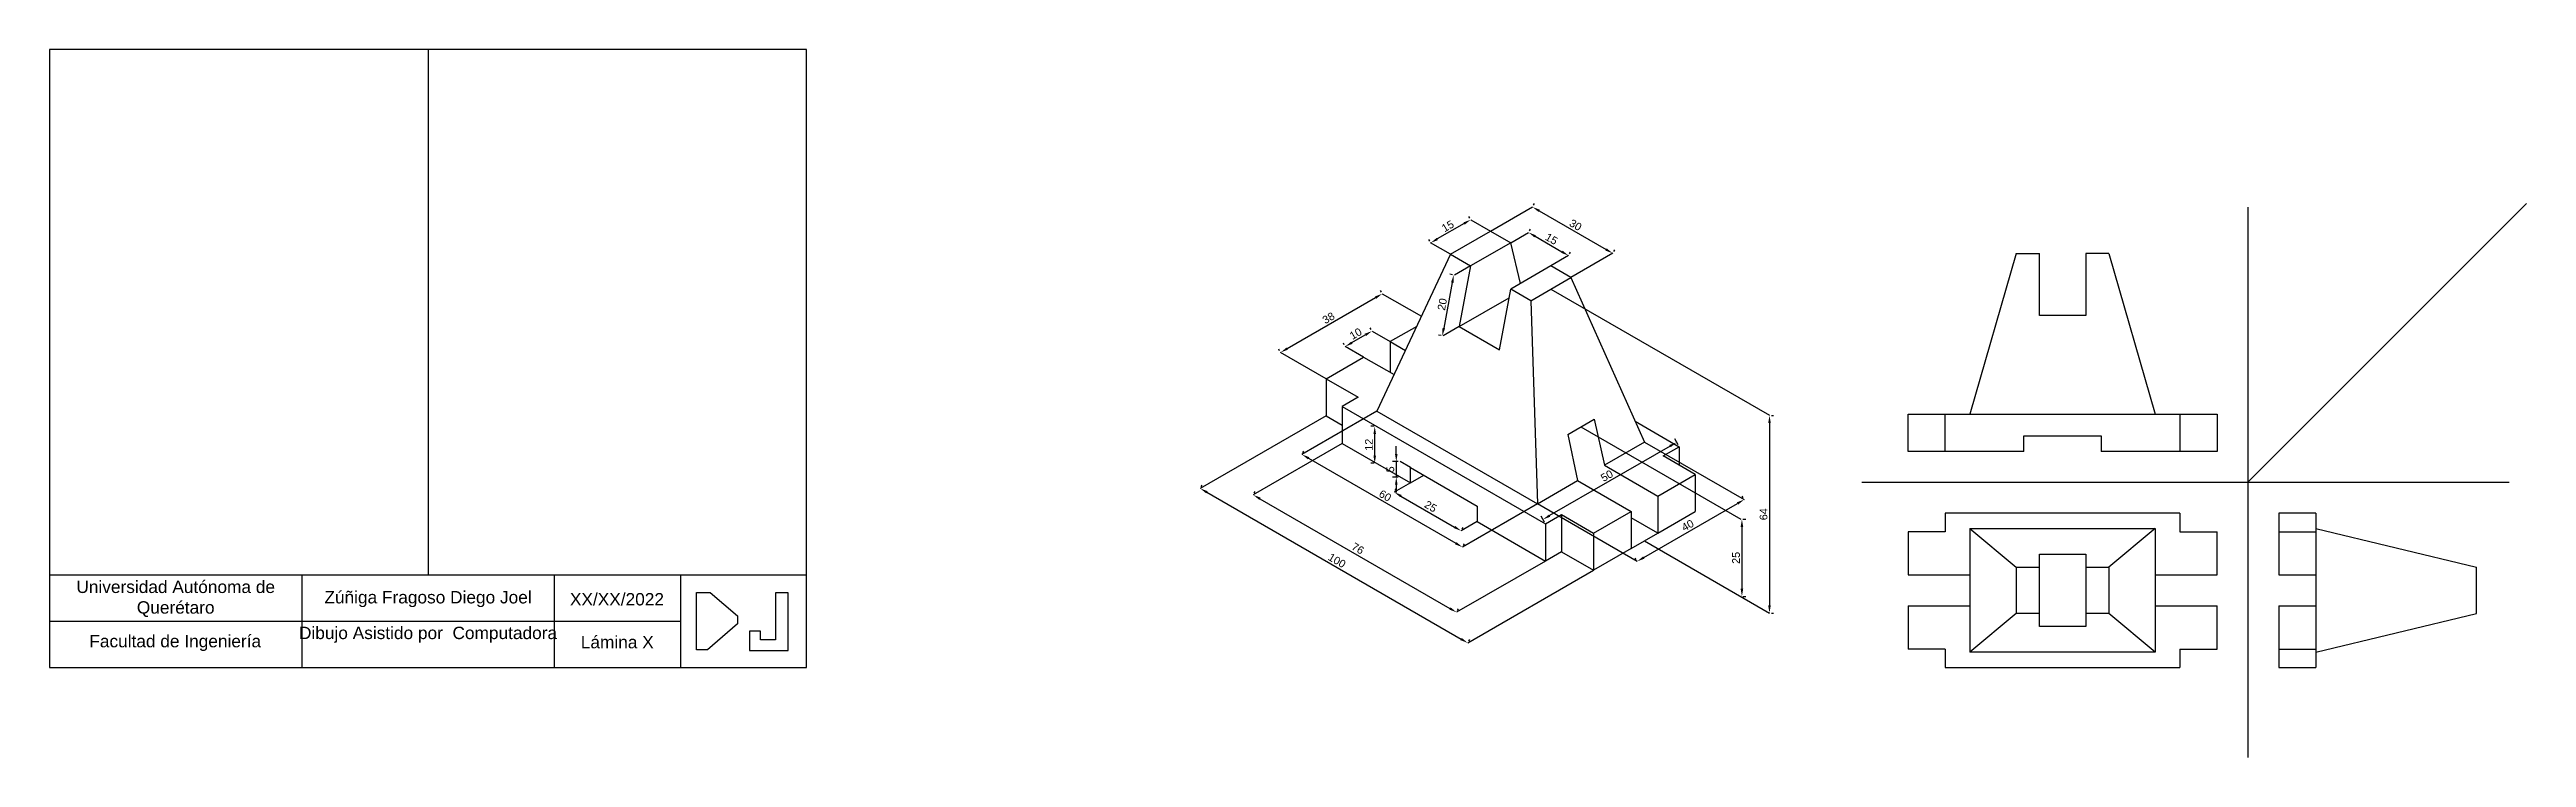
# Model space of a CAD drawing. Header units: millimetres. Extents: x 25 to 827, y -19 to 210.
import ezdxf

# ---------------------------------------------------------------- set-up
doc = ezdxf.new("R2010")
doc.units = ezdxf.units.MM
doc.header["$PDMODE"] = 35
for name, color, linetype, lineweight in [('Cotas', 90, 'Continuous', 25), ('Figura', 140, 'Continuous', 25), ('Marco', 30, 'Continuous', 30)]:
    doc.layers.add(name, color=color, linetype=linetype, lineweight=lineweight)
doc.styles.get("Standard").update_dxf_attribs({"font": 'arial.ttf'})
doc.dimstyles.new('ISO-25', dxfattribs={"dimtxt": 2.5, "dimasz": 2.5, "dimexe": 1.25, "dimexo": 0.625, "dimtad": 1, "dimtxsty": 'Standard', "dimcen": 2.5, "dimadec": 0, "dimazin": 0, "dimtfac": 1, "dimtmove": 0, "dimatfit": 3, "dimfxl": 1, "dimarcsym": 0})

# ---------------------------------------------------------------- blocks, each defined once
blk = doc.blocks.new('*D12')
at = {"layer": 'Cotas', "color": 0, "lineweight": -2, "transparency": 16777216}
for p, q in [((581.68, 89.12), (581.68, 30.12)), ((582.3, 91.62), (582.93, 91.62)), ((582.3, 27.62), (582.93, 27.62))]:
    blk.add_line(p, q, dxfattribs=at)
at = {"layer": 'Cotas', "color": 0, "transparency": 16777216}
for points in [[(581.26, 89.12), (582.09, 89.12), (581.68, 91.62)], [(581.26, 30.12), (582.09, 30.12), (581.68, 27.62)]]:
    blk.add_solid(points, dxfattribs=at)
at = {"layer": 'Defpoints', "color": 0, "transparency": 16777216}
for p in [(581.68, 91.62), (581.68, 27.62), (581.68, 27.62)]:
    blk.add_point(p, dxfattribs=at)
at = {"layer": 'Cotas', "color": 0, "transparency": 16777216, "insert": (579.77, 59.62), "char_height": 2.5, "attachment_point": 5, "rotation": 90}
blk.add_mtext('64', dxfattribs=at)
blk = doc.blocks.new('*D14')
at = {"layer": 'Cotas', "color": 0, "lineweight": -2, "transparency": 16777216}
for p, q in [((573, 57.99), (574.01, 57.99)), ((572.76, 55.49), (572.76, 35.49)), ((573, 32.99), (574.01, 32.99))]:
    blk.add_line(p, q, dxfattribs=at)
at = {"layer": 'Cotas', "color": 0, "transparency": 16777216}
for points in [[(572.34, 55.49), (573.18, 55.49), (572.76, 57.99)], [(572.34, 35.49), (573.18, 35.49), (572.76, 32.99)]]:
    blk.add_solid(points, dxfattribs=at)
at = {"layer": 'Defpoints', "color": 0, "transparency": 16777216}
for p in [(572.38, 57.99), (572.38, 32.99), (572.76, 32.99)]:
    blk.add_point(p, dxfattribs=at)
at = {"layer": 'Cotas', "color": 0, "transparency": 16777216, "insert": (570.86, 45.49), "char_height": 2.5, "attachment_point": 5, "rotation": 90}
blk.add_mtext('25', dxfattribs=at)
blk = doc.blocks.new('*D15')
at = {"layer": 'Cotas', "color": 0, "lineweight": -2, "transparency": 16777216}
for p, q in [((453.78, 88.1), (452.66, 88.1)), ((453.91, 78.6), (453.91, 85.6)), ((453.78, 76.1), (452.66, 76.1))]:
    blk.add_line(p, q, dxfattribs=at)
at = {"layer": 'Cotas', "color": 0, "transparency": 16777216}
for points in [[(453.49, 85.6), (454.32, 85.6), (453.91, 88.1)], [(453.49, 78.6), (454.32, 78.6), (453.91, 76.1)]]:
    blk.add_solid(points, dxfattribs=at)
at = {"layer": 'Defpoints', "color": 0, "transparency": 16777216}
for p in [(453.91, 88.1), (454.4, 88.1), (454.4, 76.1)]:
    blk.add_point(p, dxfattribs=at)
at = {"layer": 'Cotas', "color": 0, "transparency": 16777216, "insert": (452.03, 82.1), "char_height": 2.5, "attachment_point": 5, "rotation": 90}
blk.add_mtext('12', dxfattribs=at)
blk = doc.blocks.new('*D17')
at = {"layer": 'Cotas', "color": 0, "lineweight": -2, "transparency": 16777216}
for p, q in [((414.91, 66.41), (415.22, 66.95)), ((416.76, 64.62), (478.25, 29.12)), ((480.72, 28.41), (481.04, 28.95))]:
    blk.add_line(p, q, dxfattribs=at)
at = {"layer": 'Cotas', "color": 0, "transparency": 16777216}
for points in [[(416.97, 64.98), (416.55, 64.26), (414.59, 65.87)], [(478.45, 29.48), (478.04, 28.76), (480.41, 27.87)]]:
    blk.add_solid(points, dxfattribs=at)
at = {"layer": 'Defpoints', "color": 0, "transparency": 16777216}
for p in [(414.59, 65.87), (480.41, 27.87), (480.41, 27.87)]:
    blk.add_point(p, dxfattribs=at)
at = {"layer": 'Cotas', "color": 0, "transparency": 16777216, "insert": (448.45, 48.52), "char_height": 2.5, "attachment_point": 5, "rotation": 330}
blk.add_mtext('76', dxfattribs=at)
blk = doc.blocks.new('*D18')
at = {"layer": 'Cotas', "color": 0, "lineweight": -2, "transparency": 16777216}
for p, q in [((460.56, 67.27), (460.87, 67.81)), ((462.41, 65.48), (479.73, 55.48)), ((482.21, 54.77), (482.52, 55.31))]:
    blk.add_line(p, q, dxfattribs=at)
at = {"layer": 'Cotas', "color": 0, "transparency": 16777216}
for points in [[(462.62, 65.84), (462.2, 65.12), (460.25, 66.73)], [(479.94, 55.84), (479.52, 55.12), (481.9, 54.23)]]:
    blk.add_solid(points, dxfattribs=at)
at = {"layer": 'Defpoints', "color": 0, "transparency": 16777216}
for p in [(460.25, 66.73), (481.9, 54.23), (481.9, 54.23)]:
    blk.add_point(p, dxfattribs=at)
at = {"layer": 'Cotas', "color": 0, "transparency": 16777216, "insert": (472.02, 62.13), "char_height": 2.5, "attachment_point": 5, "rotation": 330}
blk.add_mtext('25', dxfattribs=at)
blk = doc.blocks.new('*D19')
at = {"layer": 'Cotas', "color": 0, "lineweight": -2, "transparency": 16777216}
for p, q in [((430.66, 79.51), (430.97, 80.05)), ((432.51, 77.72), (480.14, 50.22)), ((482.62, 49.51), (482.93, 50.05))]:
    blk.add_line(p, q, dxfattribs=at)
at = {"layer": 'Cotas', "color": 0, "transparency": 16777216}
for points in [[(432.72, 78.08), (432.3, 77.36), (430.35, 78.97)], [(480.35, 50.58), (479.93, 49.86), (482.31, 48.97)]]:
    blk.add_solid(points, dxfattribs=at)
at = {"layer": 'Defpoints', "color": 0, "transparency": 16777216}
for p in [(430.35, 78.97), (482.31, 48.97), (482.31, 48.97)]:
    blk.add_point(p, dxfattribs=at)
at = {"layer": 'Cotas', "color": 0, "transparency": 16777216, "insert": (457.28, 65.61), "char_height": 2.5, "attachment_point": 5, "rotation": 330}
blk.add_mtext('60', dxfattribs=at)
blk = doc.blocks.new('*D20')
at = {"layer": 'Cotas', "color": 0, "lineweight": -2, "transparency": 16777216}
for p, q in [((397.75, 68.51), (398.06, 69.05)), ((399.6, 66.71), (481.87, 19.21)), ((484.35, 18.51), (484.66, 19.05))]:
    blk.add_line(p, q, dxfattribs=at)
at = {"layer": 'Cotas', "color": 0, "transparency": 16777216}
for points in [[(399.81, 67.08), (399.39, 66.35), (397.44, 67.96)], [(482.08, 19.58), (481.66, 18.85), (484.04, 17.96)]]:
    blk.add_solid(points, dxfattribs=at)
at = {"layer": 'Defpoints', "color": 0, "transparency": 16777216}
for p in [(397.44, 67.96), (484.04, 17.96), (484.04, 17.96)]:
    blk.add_point(p, dxfattribs=at)
at = {"layer": 'Cotas', "color": 0, "transparency": 16777216, "insert": (441.69, 44.61), "char_height": 2.5, "attachment_point": 5, "rotation": 330}
blk.add_mtext('100', dxfattribs=at)
blk = doc.blocks.new('*D21')
at = {"layer": 'Cotas', "color": 0, "lineweight": -2, "transparency": 16777216}
for p, q in [((444.06, 114.44), (443.75, 114.98)), ((446.54, 115.14), (450.87, 117.64)), ((452.72, 119.44), (452.41, 119.98))]:
    blk.add_line(p, q, dxfattribs=at)
at = {"layer": 'Cotas', "color": 0, "transparency": 16777216}
for points in [[(446.33, 115.51), (446.75, 114.78), (444.37, 113.89)], [(450.66, 118.01), (451.08, 117.28), (453.03, 118.89)]]:
    blk.add_solid(points, dxfattribs=at)
at = {"layer": 'Defpoints', "color": 0, "transparency": 16777216}
for p in [(444.37, 113.89), (453.03, 118.89), (453.03, 118.89)]:
    blk.add_point(p, dxfattribs=at)
at = {"layer": 'Cotas', "color": 0, "transparency": 16777216, "insert": (447.75, 118.04), "char_height": 2.5, "attachment_point": 5, "rotation": 30}
blk.add_mtext('10', dxfattribs=at)
blk = doc.blocks.new('*D22')
at = {"layer": 'Cotas', "color": 0, "lineweight": -2, "transparency": 16777216}
for p, q in [((425.62, 113.22), (454.19, 129.72)), ((456.05, 131.52), (455.73, 132.06)), ((423.14, 112.52), (422.83, 113.06))]:
    blk.add_line(p, q, dxfattribs=at)
at = {"layer": 'Cotas', "color": 0, "transparency": 16777216}
for points in [[(453.99, 130.09), (454.4, 129.36), (456.36, 130.97)], [(425.41, 113.59), (425.82, 112.86), (423.45, 111.97)]]:
    blk.add_solid(points, dxfattribs=at)
at = {"layer": 'Defpoints', "color": 0, "transparency": 16777216}
for p in [(456.36, 130.97), (456.36, 130.97), (423.45, 111.97)]:
    blk.add_point(p, dxfattribs=at)
at = {"layer": 'Cotas', "color": 0, "transparency": 16777216, "insert": (438.95, 123.12), "char_height": 2.5, "attachment_point": 5, "rotation": 30}
blk.add_mtext('38', dxfattribs=at)
blk = doc.blocks.new('*D23')
at = {"layer": 'Cotas', "color": 0, "lineweight": -2, "transparency": 16777216}
for p, q in [((460.88, 79.14), (460.88, 81.64)), ((461.52, 76.64), (459.63, 76.64)), ((460.88, 76.64), (460.88, 71.64)), ((461.52, 71.64), (459.63, 71.64)), ((460.88, 69.14), (460.88, 66.64))]:
    blk.add_line(p, q, dxfattribs=at)
at = {"layer": 'Cotas', "color": 0, "transparency": 16777216}
for points in [[(460.46, 79.14), (461.3, 79.14), (460.88, 76.64)], [(460.46, 69.14), (461.3, 69.14), (460.88, 71.64)]]:
    blk.add_solid(points, dxfattribs=at)
at = {"layer": 'Defpoints', "color": 0, "transparency": 16777216}
for p in [(462.14, 76.64), (460.88, 71.64), (462.14, 71.64)]:
    blk.add_point(p, dxfattribs=at)
at = {"layer": 'Cotas', "color": 0, "transparency": 16777216, "insert": (458.98, 74.14), "char_height": 2.5, "attachment_point": 5, "rotation": 90}
blk.add_mtext('5', dxfattribs=at)
blk = doc.blocks.new('*D24')
at = {"layer": 'Cotas', "color": 0, "lineweight": -2, "transparency": 16777216}
for p, q in [((482.83, 153.69), (474.17, 148.69)), ((484.69, 155.48), (484.37, 156.02)), ((471.7, 147.98), (471.38, 148.52))]:
    blk.add_line(p, q, dxfattribs=at)
at = {"layer": 'Cotas', "color": 0, "transparency": 16777216}
for points in [[(482.63, 154.05), (483.04, 153.33), (485, 154.94)], [(473.97, 149.05), (474.38, 148.33), (472.01, 147.44)]]:
    blk.add_solid(points, dxfattribs=at)
at = {"layer": 'Defpoints', "color": 0, "transparency": 16777216}
for p in [(485, 154.94), (472.01, 147.44), (472.01, 147.44)]:
    blk.add_point(p, dxfattribs=at)
at = {"layer": 'Cotas', "color": 0, "transparency": 16777216, "insert": (477.55, 152.84), "char_height": 2.5, "attachment_point": 5, "rotation": 30}
blk.add_mtext('15', dxfattribs=at)
blk = doc.blocks.new('*D25')
at = {"layer": 'Cotas', "color": 0, "lineweight": -2, "transparency": 16777216}
for p, q in [((503.99, 151.34), (504.3, 151.89)), ((505.84, 149.55), (514.5, 144.55)), ((516.98, 143.84), (517.29, 144.39))]:
    blk.add_line(p, q, dxfattribs=at)
at = {"layer": 'Cotas', "color": 0, "transparency": 16777216}
for points in [[(506.05, 149.91), (505.63, 149.19), (503.68, 150.8)], [(514.71, 144.91), (514.29, 144.19), (516.67, 143.3)]]:
    blk.add_solid(points, dxfattribs=at)
at = {"layer": 'Defpoints', "color": 0, "transparency": 16777216}
for p in [(503.68, 150.8), (516.67, 143.3), (516.67, 143.3)]:
    blk.add_point(p, dxfattribs=at)
at = {"layer": 'Cotas', "color": 0, "transparency": 16777216, "insert": (511.12, 148.7), "char_height": 2.5, "attachment_point": 5, "rotation": 330}
blk.add_mtext('15', dxfattribs=at)
blk = doc.blocks.new('*D26')
at = {"layer": 'Cotas', "color": 0, "lineweight": -2, "transparency": 16777216}
for p, q in [((505.28, 159.59), (505.59, 160.13)), ((507.13, 157.8), (528.79, 145.3)), ((531.26, 144.59), (531.58, 145.13))]:
    blk.add_line(p, q, dxfattribs=at)
at = {"layer": 'Cotas', "color": 0, "transparency": 16777216}
for points in [[(507.34, 158.16), (506.93, 157.44), (504.97, 159.05)], [(528.99, 145.66), (528.58, 144.94), (530.95, 144.05)]]:
    blk.add_solid(points, dxfattribs=at)
at = {"layer": 'Defpoints', "color": 0, "transparency": 16777216}
for p in [(504.97, 159.05), (530.95, 144.05), (530.95, 144.05)]:
    blk.add_point(p, dxfattribs=at)
at = {"layer": 'Cotas', "color": 0, "transparency": 16777216, "insert": (518.91, 153.2), "char_height": 2.5, "attachment_point": 5, "rotation": 330}
blk.add_mtext('30', dxfattribs=at)
blk = doc.blocks.new('*D27')
at = {"layer": 'Cotas', "color": 0, "lineweight": -2, "transparency": 16777216}
for p, q in [((479.12, 137.09), (478.23, 137.26)), ((479.01, 134.57), (476.26, 119.82)), ((475.46, 117.43), (474.58, 117.59))]:
    blk.add_line(p, q, dxfattribs=at)
at = {"layer": 'Cotas', "color": 0, "transparency": 16777216}
for points in [[(478.6, 134.65), (479.41, 134.5), (479.46, 137.03)], [(475.85, 119.9), (476.67, 119.75), (475.81, 117.37)]]:
    blk.add_solid(points, dxfattribs=at)
at = {"layer": 'Defpoints', "color": 0, "transparency": 16777216}
for p in [(479.73, 136.98), (475.81, 117.37), (476.08, 117.32)]:
    blk.add_point(p, dxfattribs=at)
at = {"layer": 'Cotas', "color": 0, "transparency": 16777216, "insert": (475.77, 127.55), "char_height": 2.5, "attachment_point": 5, "rotation": 79.47212}
blk.add_mtext('20', dxfattribs=at)
blk = doc.blocks.new('*D30')
at = {"layer": 'Cotas', "color": 0, "lineweight": -2, "transparency": 16777216}
for p, q in [((573.17, 64.89), (572.86, 65.43)), ((541.01, 45.6), (571.32, 63.1)), ((538.53, 44.89), (538.22, 45.43))]:
    blk.add_line(p, q, dxfattribs=at)
at = {"layer": 'Cotas', "color": 0, "transparency": 16777216}
for points in [[(571.11, 63.46), (571.53, 62.74), (573.48, 64.35)], [(540.8, 45.96), (541.22, 45.24), (538.84, 44.35)]]:
    blk.add_solid(points, dxfattribs=at)
at = {"layer": 'Defpoints', "color": 0, "transparency": 16777216}
for p in [(573.48, 64.35), (573.48, 64.35), (538.84, 44.35)]:
    blk.add_point(p, dxfattribs=at)
at = {"layer": 'Cotas', "color": 0, "transparency": 16777216, "insert": (555.21, 56), "char_height": 2.5, "attachment_point": 5, "rotation": 30}
blk.add_mtext('40', dxfattribs=at)
blk = doc.blocks.new('*D31')
at = {"layer": 'Cotas', "color": 0, "lineweight": -2, "transparency": 16777216}
for p, q in [((549.49, 81.66), (510.52, 59.16)), ((552.17, 82.02), (551.03, 83.99)), ((508.87, 57.02), (507.73, 58.99))]:
    blk.add_line(p, q, dxfattribs=at)
at = {"layer": 'Cotas', "color": 0, "transparency": 16777216}
for points in [[(549.28, 82.02), (549.7, 81.3), (551.66, 82.91)], [(510.31, 59.52), (510.73, 58.8), (508.35, 57.91)]]:
    blk.add_solid(points, dxfattribs=at)
at = {"layer": 'Defpoints', "color": 0, "transparency": 16777216}
for p in [(552.48, 81.48), (508.35, 57.91), (509.18, 56.48)]:
    blk.add_point(p, dxfattribs=at)
at = {"layer": 'Cotas', "color": 0, "transparency": 16777216, "insert": (529.05, 72.05), "char_height": 2.5, "attachment_point": 5, "rotation": 30}
blk.add_mtext('50', dxfattribs=at)

msp = doc.modelspace()

# ---------------------------------------------------------------- linework, layer by layer
at = {"layer": 'Cotas'}
for p, q in [((485, 154.939), (491.425, 151.229)), ((491.425, 151.229), (504.969, 159.049)), ((478.434, 143.729), (472.009, 147.439)), ((497.92, 147.479), (503.678, 150.804)), ((484.929, 139.979), (479.733, 136.979)), ((484.929, 139.979), (484.929, 139.979)), ((484.929, 139.979), (484.929, 139.979)), ((516.668, 143.304), (510.91, 139.979)), ((530.95, 144.049), (517.405, 136.229)), ((456.359, 130.974), (469.019, 123.665)), ((510.91, 132.479), (581.676, 91.623)), ((481.275, 120.316), (476.079, 117.316)), ((450.288, 110.479), (444.372, 113.895)), ((453.033, 118.895), (458.949, 115.479)), ((438.164, 103.479), (423.45, 111.974)), ((438.164, 91.479), (397.436, 67.965)), ((454.619, 92.979), (430.347, 78.966)), ((443.36, 82.479), (414.593, 65.871)), ((520.653, 87.854), (572.378, 57.991)), ((541.221, 82.979), (573.485, 64.352)), ((465.444, 74.729), (462.14, 76.637)), ((465.444, 69.729), (460.247, 66.729)), ((487.094, 57.229), (481.897, 54.229)), ((506.58, 62.979), (482.308, 48.966)), ((538.844, 44.352), (506.58, 62.979)), ((536.891, 48.479), (545.551, 53.479)), ((541.221, 50.979), (581.676, 27.623)), ((509.178, 44.479), (480.411, 27.871)), ((484.038, 17.965), (524.767, 41.479))]:
    msp.add_line(p, q, dxfattribs=at)
at = {"layer": 'Figura'}
for p, q in [((478.434, 143.729), (491.425, 151.229)), ((497.92, 147.479), (484.929, 139.979)), ((491.425, 151.229), (497.92, 147.479)), ((501.043, 134.282), (497.92, 147.479)), ((478.434, 143.729), (454.619, 92.979)), ((478.434, 143.729), (484.929, 139.979)), ((484.929, 139.979), (481.275, 120.316)), ((510.91, 139.979), (497.92, 132.479)), ((517.405, 136.229), (510.91, 139.979)), ((661.525, 143.969), (646.525, 91.969)), ((661.525, 143.969), (669.025, 143.969)), ((669.025, 123.969), (669.025, 143.969)), ((691.525, 143.969), (684.025, 143.969)), ((684.025, 143.969), (684.025, 123.969)), ((691.525, 143.969), (706.525, 91.969)), ((481.275, 120.316), (497.388, 129.619)), ((494.266, 112.816), (497.92, 132.479)), ((504.415, 128.729), (497.92, 132.479)), ((504.415, 128.729), (517.405, 136.229)), ((504.415, 128.729), (506.58, 62.979)), ((517.405, 136.229), (541.221, 82.979)), ((467.492, 120.412), (458.949, 115.479)), ((481.275, 120.316), (494.266, 112.816)), ((684.025, 123.969), (669.025, 123.969)), ((458.949, 115.479), (463.849, 112.65)), ((458.949, 115.479), (458.949, 105.479)), ((438.164, 103.479), (450.288, 110.479)), ((450.288, 110.479), (460.157, 104.782)), ((438.164, 103.479), (448.556, 97.479)), ((438.164, 103.479), (438.164, 91.479)), ((448.556, 97.479), (443.36, 94.479)), ((438.164, 91.479), (443.36, 88.479)), ((443.36, 94.479), (443.36, 82.479)), ((443.36, 94.479), (509.178, 56.479)), ((454.619, 92.979), (454.619, 92.979)), ((454.619, 92.979), (506.58, 62.979)), ((516.377, 85.386), (524.983, 90.354)), ((524.983, 90.354), (528.231, 75.479)), ((538.206, 89.72), (552.479, 81.479)), ((626.525, 79.969), (626.525, 91.969)), ((626.525, 91.969), (726.525, 91.969)), ((638.525, 79.969), (638.525, 91.969)), ((714.525, 91.969), (714.525, 79.969)), ((726.525, 91.969), (726.525, 79.969)), ((443.36, 82.479), (465.444, 69.729)), ((516.377, 85.386), (519.57, 70.479)), ((541.221, 82.979), (528.231, 75.479)), ((547.283, 78.479), (552.479, 81.479)), ((552.479, 81.479), (552.479, 75.479)), ((664.025, 79.969), (664.025, 84.969)), ((664.025, 84.969), (689.025, 84.969)), ((689.025, 84.969), (689.025, 79.969)), ((465.444, 69.729), (465.444, 74.729)), ((465.444, 74.729), (487.094, 62.229)), ((465.444, 69.729), (469.774, 72.229)), ((528.231, 75.479), (545.551, 65.479)), ((545.551, 65.479), (557.676, 72.479)), ((557.676, 72.479), (547.283, 78.479)), ((557.676, 72.479), (557.676, 60.479)), ((664.025, 79.969), (626.525, 79.969)), ((726.525, 79.969), (689.025, 79.969)), ((506.58, 62.979), (519.57, 70.479)), ((519.57, 70.479), (536.891, 60.479)), ((545.551, 65.479), (545.551, 53.479)), ((487.094, 62.229), (487.094, 57.229)), ((487.094, 57.229), (509.178, 44.479)), ((509.178, 56.479), (514.374, 59.479)), ((509.178, 56.479), (509.178, 44.479)), ((514.374, 59.479), (524.767, 53.479)), ((514.374, 59.479), (514.374, 47.479)), ((524.767, 53.479), (536.891, 60.479)), ((536.891, 60.479), (536.891, 48.479)), ((545.551, 53.479), (536.891, 58.479)), ((545.551, 53.479), (557.676, 60.479)), ((714.525, 59.969), (638.525, 59.969)), ((638.525, 59.969), (638.525, 53.969)), ((714.525, 59.969), (714.525, 53.969)), ((746.525, 59.969), (746.525, 39.969)), ((758.525, 59.969), (746.525, 59.969)), ((758.525, 59.969), (758.525, 39.969)), ((524.767, 53.479), (524.767, 41.479)), ((536.891, 48.479), (524.767, 41.479)), ((638.525, 53.969), (626.525, 53.969)), ((626.525, 53.969), (626.525, 39.969)), ((646.525, 54.969), (646.525, 14.969)), ((646.525, 54.969), (706.525, 54.969)), ((646.525, 54.969), (661.525, 42.469)), ((706.525, 54.969), (691.525, 42.469)), ((706.525, 54.969), (706.525, 14.969)), ((714.525, 53.969), (726.525, 53.969)), ((726.525, 39.969), (726.525, 53.969)), ((746.525, 53.969), (758.525, 53.969)), ((758.525, 54.969), (810.525, 42.469)), ((514.374, 47.479), (509.178, 44.479)), ((514.374, 47.479), (524.767, 41.479)), ((661.525, 42.469), (661.525, 27.469)), ((661.525, 42.469), (669.025, 42.469)), ((669.025, 23.249), (669.025, 46.689)), ((669.025, 46.689), (684.025, 46.689)), ((684.025, 46.689), (684.025, 23.249)), ((684.025, 42.469), (684.025, 27.469)), ((684.025, 42.469), (691.525, 42.469)), ((691.525, 42.469), (691.525, 27.469)), ((810.525, 27.469), (810.525, 42.469)), ((626.525, 39.969), (646.525, 39.969)), ((706.525, 39.969), (726.525, 39.969)), ((746.525, 39.969), (758.525, 39.969)), ((758.525, 39.969), (758.525, 29.969)), ((626.525, 29.969), (626.525, 15.969)), ((626.525, 29.969), (646.525, 29.969)), ((661.525, 27.469), (646.525, 14.969)), ((669.025, 27.469), (661.525, 27.469)), ((691.525, 27.469), (684.025, 27.469)), ((706.525, 14.969), (691.525, 27.469)), ((706.525, 29.969), (726.525, 29.969)), ((726.525, 15.969), (726.525, 29.969)), ((746.525, 29.969), (758.525, 29.969)), ((746.525, 29.969), (746.525, 9.969)), ((758.525, 29.969), (758.525, 9.969)), ((758.525, 14.969), (810.525, 27.469)), ((684.025, 23.249), (669.025, 23.249)), ((638.525, 15.969), (626.525, 15.969)), ((638.525, 15.969), (638.525, 9.969)), ((638.525, 9.969), (714.525, 9.969)), ((706.525, 14.969), (646.525, 14.969)), ((714.525, 15.969), (714.525, 9.969)), ((714.525, 15.969), (726.525, 15.969)), ((746.525, 15.969), (758.525, 15.969)), ((746.525, 9.969), (758.525, 9.969))]:
    msp.add_line(p, q, dxfattribs=at)
at = {"layer": 'Marco'}
for p, q in [((270, 210), (25, 210)), ((25, 210), (25, 10)), ((147.5, 210), (147.5, 40)), ((270, 10), (270, 210)), ((736.525, 69.969), (826.681, 160.125)), ((736.525, 159.038), (736.525, -19.1)), ((611.525, 69.969), (821.03, 69.969)), ((25, 40), (270, 40)), ((106.667, 40), (106.667, 10)), ((188.333, 40), (188.333, 10)), ((229.167, 40), (229.167, 10)), ((238.854, 34.334), (247.705, 26.729)), ((264.014, 34.172), (260.016, 34.172)), ((260.016, 34.172), (260.016, 18.915)), ((264.014, 15.49), (264.014, 34.172)), ((25, 25), (229.167, 25)), ((247.705, 24.172), (237.974, 15.723)), ((255.066, 21.768), (251.525, 21.768)), ((251.525, 21.768), (251.601, 15.49)), ((255.066, 18.915), (255.066, 21.768)), ((260.016, 18.915), (255.066, 18.915)), ((25, 10), (270, 10)), ((251.601, 15.49), (264.014, 15.49))]:
    msp.add_line(p, q, dxfattribs=at)
for points in [[(237.974, 15.723), (234.379, 15.723), (234.379, 34.334), (238.854, 34.334)], [(247.705, 26.729), (247.705, 24.172)]]:
    msp.add_lwpolyline(points, dxfattribs=at)

# ---------------------------------------------------------------- texts
at = {"layer": 'Marco', "char_height": 4, "attachment_point": 1}
for s, width, insert in [('\\pxqc;Universidad Autónoma de Querétaro', 81.66667, (25, 38.12)), ('\\pxqc;Zúñiga Fragoso Diego Joel', 81.66667, (106.667, 34.753)), ('\\pxqc;XX/XX/2022', 40.83333, (188.233, 34.106)), ('\\pxqc;Facultad de Ingeniería', 81.66667, (24.841, 20.548)), ('\\pxqc;Dibujo Asistido por  Computadora', 81.66667, (106.667, 23.206)), ('\\pxqc;Lámina X', 40.83333, (188.333, 20.223))]:
    msp.add_mtext_dynamic_manual_height_columns(s, width=width, gutter_width=12.5, heights=[0], dxfattribs=dict(at, insert=insert))

# ---------------------------------------------------------------- dimensions: what is measured, and where the dimension line sits
at = {"layer": 'Cotas'}
for p1, p2, distance, picture, middle in [((485, 154.939), (472.009, 147.439), 0, '*D24', (477.554, 152.835)), ((504.969, 159.049), (530.95, 144.049), 0, '*D26', (518.911, 153.197)), ((503.678, 150.804), (516.668, 143.304), 0, '*D25', (511.124, 148.7)), ((479.733, 136.979), (476.079, 117.316), -0.276, '*D27', (475.765, 127.545)), ((423.45, 111.974), (456.359, 130.974), 0, '*D22', (438.954, 123.122)), ((444.372, 113.895), (453.033, 118.895), 0, '*D21', (447.752, 118.042)), ((552.479, 81.479), (509.178, 56.479), -1.649, '*D31', (529.054, 72.054)), ((430.347, 78.966), (482.308, 48.966), 0, '*D19', (457.278, 65.613)), ((397.436, 67.965), (484.038, 17.965), 0, '*D20', (441.688, 44.611)), ((414.593, 65.871), (480.411, 27.871), 0, '*D17', (448.453, 48.517)), ((460.247, 66.729), (481.897, 54.229), 0, '*D18', (472.023, 62.125)), ((538.844, 44.352), (573.485, 64.352), 0, '*D30', (555.214, 55.998))]:
    dim = msp.add_aligned_dim(p1=p1, p2=p2, distance=distance, dimstyle='ISO-25', dxfattribs=at)
    dim.commit()
    dim.dimension.update_dxf_attribs({"geometry": picture, "text_midpoint": middle})
for base, p1, p2, picture, middle in [((581.676, 27.623), (581.676, 91.623), (581.676, 27.623), '*D12', (579.774, 59.623)), ((453.908, 88.104), (454.402, 76.104), (454.402, 88.104), '*D15', (452.028, 82.104)), ((460.879, 71.637), (462.14, 76.637), (462.14, 71.637), '*D23', (458.983, 74.137)), ((572.759, 32.991), (572.378, 57.991), (572.378, 32.991), '*D14', (570.858, 45.491))]:
    dim = msp.add_linear_dim(base=base, p1=p1, p2=p2, angle=90, dimstyle='ISO-25', dxfattribs=at)
    dim.commit()
    dim.dimension.update_dxf_attribs({"geometry": picture, "text_midpoint": middle})

doc.saveas('drawing.dxf')
